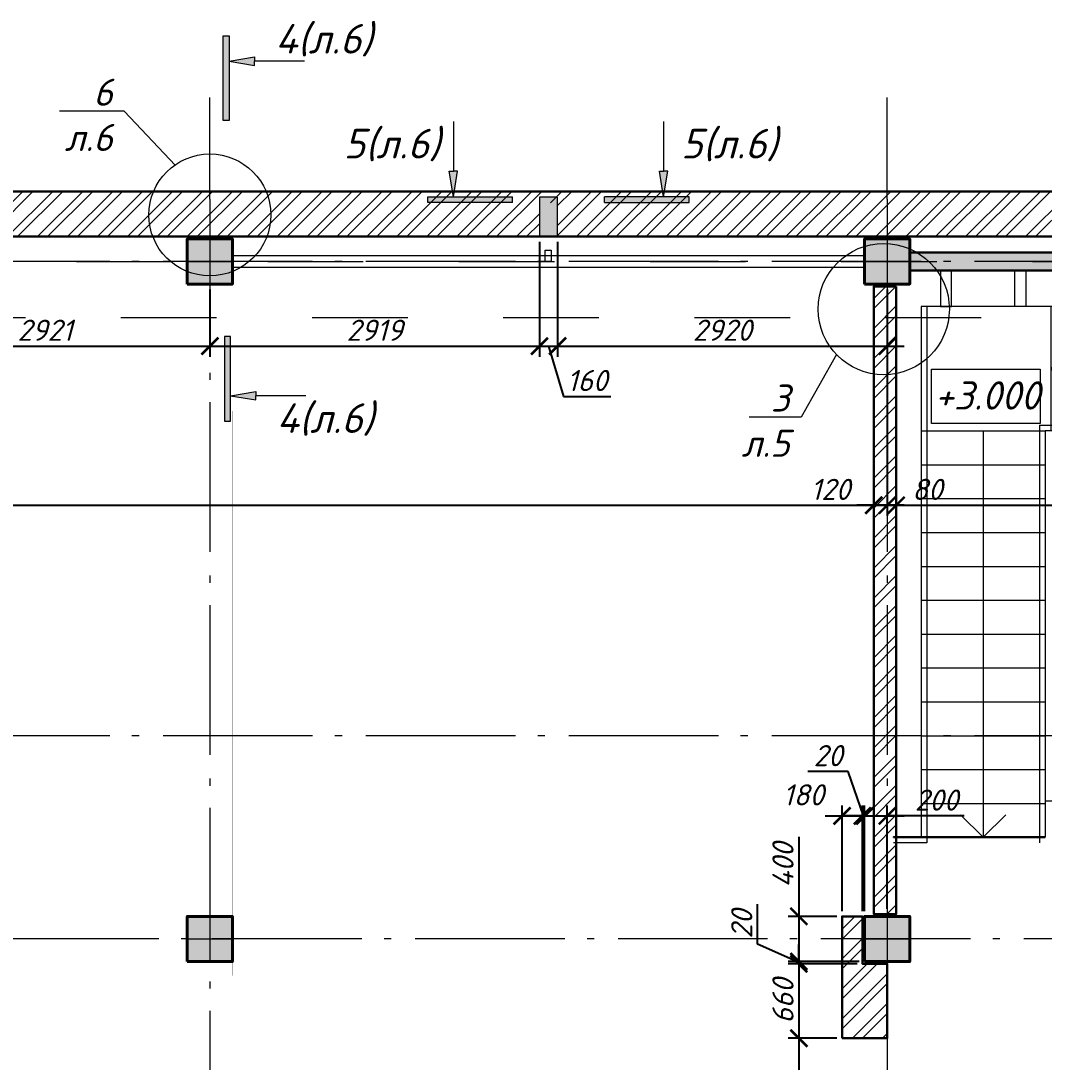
# Model space of a CAD drawing. Header units: millimetres. Extents: x -238377 to 196118, y -123284 to 30177.
# Drawn here: x -164176 to -155111, y -71902 to -62679 of the extents above; entities that cross this region are included whole.
import ezdxf
from ezdxf import colors
from ezdxf.entities.mleader import LeaderData, LeaderLine
from ezdxf.enums import TextEntityAlignment as Align
from ezdxf.math import Vec2, Vec3

# ---------------------------------------------------------------- set-up
doc = ezdxf.new("R2010")
doc.units = ezdxf.units.MM
doc.header["$MEASUREMENT"] = 0
for name, pattern in [('Double Dashed', [1797.222233, 1325, -211.666656, 63.333344, -197.222233]), ('Штриховая', [5644.444466, 2822.222233, -2822.222233]), ('штриховаяX2', [38.1, 25.4, -12.7])]:
    doc.linetypes.add(name, pattern=pattern)
doc.layers.get('0').update_dxf_attribs({"lineweight": 5})
doc.layers.add('#Hatch', color=7, linetype='Continuous', lineweight=5, true_color=0x4d4d4d)
doc.layers.add('#Каркас', color=7, linetype='Continuous', lineweight=5, true_color=0x757575)
for name, color, linetype, lineweight in [('#Бетон', 10, 'Continuous', 15), ('#Выноски', 150, 'Continuous', 15), ('#размеры', 7, 'Continuous', 5), ('колонны_Ном._пера__94', 252, 'Continuous', 13), ('колонны_Ном._пера__99', 7, 'Continuous', 40), ('лестницы_Ном._пера__96', 7, 'Continuous', 13), ('оси_Ном._пера__96', 7, 'Continuous', 5), ('текст_Ном._пера__1', 7, 'Continuous', 0), ('текст_Ном._пера__96', 7, 'Continuous', 5), ('чертеж_Ном._пера__96', 7, 'Continuous', 13)]:
    doc.layers.add(name, color=color, linetype=linetype, lineweight=lineweight)
for name, color, linetype in [('#стены внутр', 152, 'Continuous'), ('#стены наруж', 7, 'Continuous'), ('колонны', 7, 'Continuous'), ('оси', 7, 'Continuous')]:
    doc.layers.add(name, color=color, linetype=linetype)
doc.styles.add('STEP PR', font='isocpeui.ttf')
doc.styles.add('СГЕНЕРИР_СТИЛЬ_3', font='gost_2_304-81_type.ttf')
doc.dimstyles.new('SPDS', dxfattribs={"dimscale": 10, "dimtxt": 2.5, "dimasz": 2, "dimexe": 1.25, "dimexo": 0.625, "dimtad": 1, "dimdec": 0, "dimrnd": 0.001, "dimtxsty": 'STEP PR', "dimblk": 'ARCHTICK', "dimcen": 2.5, "dimdle": 2, "dimclrd": 256, "dimclre": 256, "dimclrt": 7, "dimadec": 0, "dimazin": 2, "dimtfac": 0.75, "dimtdec": 0, "dimtmove": 1, "dimatfit": 3, "dimfxl": 1, "dimtolj": 1, "dimarcsym": 1})

# ---------------------------------------------------------------- blocks, each defined once
blk = doc.blocks.new('Колонна_15_1', base_point=(22379, 71855.7))
at = {"layer": 'колонны_Ном._пера__94', "linetype": 'Continuous', "true_color": 0x7d7d7d}
blk.add_hatch(color=8, dxfattribs=at).paths.add_polyline_path([(22179, 71646.7), (22579, 71646.7), (22579, 72046.7), (22179, 72046.7)])
blk.add_hatch(color=8, dxfattribs=at).paths.add_polyline_path([(22179, 71646.7), (22579, 71646.7), (22579, 72046.7), (22179, 72046.7)])
at = {"layer": 'колонны_Ном._пера__99', "linetype": 'Continuous', "flags": 128}
blk.add_lwpolyline([(22179, 71646.7), (22579, 71646.7), (22579, 72046.7), (22179, 72046.7)], close=True, dxfattribs=at)
at = {"layer": 'колонны_Ном._пера__99', "color": 8, "linetype": 'Continuous', "true_color": 0x737373, "flags": 128}
blk.add_lwpolyline([(22179, 71646.7), (22579, 71646.7), (22579, 72046.7), (22179, 72046.7)], close=True, dxfattribs=at)
at = {"layer": 'оси_Ном._пера__96', "color": 253, "lineweight": 5, "true_color": 0x9c9c9c}
for points in [[(22379.3, 72046.7), (22379.3, 71646.7)], [(22379.3, 72046.7), (22379.3, 71646.7)], [(22179, 71846.7), (22579, 71846.7)], [(22179, 71846.7), (22579, 71846.7)]]:
    blk.add_lwpolyline(points, dxfattribs=at)
blk = doc.blocks.new('л 4950 17+3+15')
at = {"color": 253, "true_color": 0xa3a3a3}
for points in [[(171.3, 5900), (269.9, 5900), (269.9, 6220), (171.3, 6220)], [(171.3, 5900), (269.9, 5900), (269.9, 6220), (171.3, 6220)], [(928.7, 5900), (830.1, 5900), (830.1, 6220), (928.7, 6220)], [(928.7, 5900), (830.1, 5900), (830.1, 6220), (928.7, 6220)], [(1971.3, 5900), (2069.9, 5900), (2069.9, 6220), (1971.3, 6220)], [(1971.3, 5900), (2069.9, 5900), (2069.9, 6220), (1971.3, 6220)], [(2728.7, 5900), (2630.1, 5900), (2630.1, 6220), (2728.7, 6220)], [(2728.7, 5900), (2630.1, 5900), (2630.1, 6220), (2728.7, 6220)]]:
    blk.add_lwpolyline(points, close=True, dxfattribs=at)
for points in [[(2850, 5900), (2850, 1150), (3119.1, 1150)], [(2850, 5900), (2850, 1150), (3145.1, 1150)]]:
    blk.add_lwpolyline(points, dxfattribs=at)
at = {"color": 253, "lineweight": 0, "true_color": 0xa3a3a3}
blk.add_lwpolyline([(1850, 4850), (1100, 4850), (1050, 4850), (1050, 1500)], dxfattribs=at)
blk.add_lwpolyline([(1850, 4850), (1100, 4850), (1050, 4850), (1050, 1500)], dxfattribs=at)
at = {"color": 253, "lineweight": 30, "true_color": 0xa3a3a3}
for points in [[(3119.8, 1200), (3119.8, 1200), (1800, 1200)], [(3145.8, 1200), (3145.8, 1200), (1800, 1200)]]:
    blk.add_lwpolyline(points, dxfattribs=at)
at = {"layer": 'лестницы_Ном._пера__96', "color": 253, "linetype": 'Continuous', "lineweight": 0, "true_color": 0xa3a3a3}
for p, q in [((0, 5900), (2900, 5900)), ((0, 1500), (0, 5900)), ((0, 5900), (2900, 5900)), ((0, 1500), (0, 5900)), ((50, 1500), (50, 5900)), ((50, 1500), (50, 5900)), ((1150, 5900), (1150, 4800)), ((1150, 5900), (1150, 4800)), ((1450, 5900), (1450, 4800)), ((1450, 5900), (1450, 4800)), ((1750, 5900), (1750, 4800)), ((1750, 5900), (1750, 4800)), ((2900, 5900), (2900, 1200)), ((2900, 5900), (2900, 1200)), ((1550, 5550), (1750, 5350)), ((1550, 5550), (1750, 5350)), ((1150, 5350), (1750, 5350)), ((1150, 5350), (1750, 5350)), ((1550, 5150), (1750, 5350)), ((1550, 5150), (1750, 5350)), ((0, 4800), (1100, 4800)), ((0, 4800), (1100, 4800)), ((350, 4600), (550, 4800)), ((350, 4600), (550, 4800)), ((750, 4600), (550, 4800)), ((550, 1500), (550, 4800)), ((750, 4600), (550, 4800)), ((550, 1500), (550, 4800)), ((1100, 4800), (1800, 4800)), ((1100, 1500), (1100, 4800)), ((1100, 4800), (1800, 4800)), ((1100, 1500), (1100, 4800)), ((2900, 4800), (1800, 4800)), ((2900, 4800), (1800, 4800)), ((2350, 4800), (2350, 1200)), ((2350, 4800), (2350, 1200)), ((0, 4500), (1100, 4500)), ((0, 4500), (1100, 4500)), ((2900, 4500), (1800, 4500)), ((2900, 4500), (1800, 4500)), ((0, 4200), (1100, 4200)), ((0, 4200), (1100, 4200)), ((2900, 4200), (1800, 4200)), ((2900, 4200), (1800, 4200)), ((0, 3900), (1100, 3900)), ((0, 3900), (1100, 3900)), ((2900, 3900), (1800, 3900)), ((2900, 3900), (1800, 3900)), ((0, 3600), (1100, 3600)), ((0, 3600), (1100, 3600)), ((2900, 3600), (1800, 3600)), ((2900, 3600), (1800, 3600)), ((0, 3300), (1100, 3300)), ((0, 3300), (1100, 3300)), ((2900, 3300), (1800, 3300)), ((2900, 3300), (1800, 3300)), ((0, 3000), (1100, 3000)), ((0, 3000), (1100, 3000)), ((2900, 3000), (1800, 3000)), ((2900, 3000), (1800, 3000)), ((0, 2700), (1100, 2700)), ((0, 2700), (1100, 2700)), ((2900, 2700), (1800, 2700)), ((2900, 2700), (1800, 2700)), ((0, 2400), (1100, 2400)), ((0, 2400), (1100, 2400)), ((2900, 2400), (1800, 2400)), ((2900, 2400), (1800, 2400)), ((0, 2100), (1100, 2100)), ((0, 2100), (1100, 2100)), ((2900, 2100), (1800, 2100)), ((2900, 2100), (1800, 2100)), ((0, 1800), (1100, 1800)), ((0, 1800), (1100, 1800)), ((2900, 1800), (1800, 1800)), ((2900, 1800), (1800, 1800)), ((2900, 1500), (1800, 1500)), ((2900, 1500), (1800, 1500)), ((2350, 1200), (2150, 1400)), ((2350, 1200), (2150, 1400)), ((2350, 1200), (2550, 1400)), ((2350, 1200), (2550, 1400))]:
    blk.add_line(p, q, dxfattribs=at)
at = {"layer": 'лестницы_Ном._пера__96', "color": 253, "linetype": 'Continuous', "true_color": 0xa3a3a3}
for p, q in [((1800, 4800), (1800, 1200)), ((0, 1500), (1100, 1500)), ((0, 1500), (1100, 1500)), ((2900, 1200), (1800, 1200)), ((2900, 1200), (1800, 1200))]:
    blk.add_line(p, q, dxfattribs=at)
at = {"layer": 'лестницы_Ном._пера__96', "color": 253, "linetype": 'Continuous', "lineweight": 0, "true_color": 0xa3a3a3}
blk.add_lwpolyline([(1850, 4850), (1850, 1150), (1850, 1150)], dxfattribs=at)
blk.add_lwpolyline([(1850, 4850), (1850, 1150), (1850, 1150)], dxfattribs=at)
blk = doc.blocks.new('Стандартный маркер сетки_10')
at = {"layer": 'оси_Ном._пера__96', "linetype": 'Double Dashed'}
for q in [(0, 0), (20403.4, 0)]:
    blk.add_line((900, 0), q, dxfattribs=at)
at = {"layer": 'оси_Ном._пера__96', "style": 'СГЕНЕРИР_СТИЛЬ_3'}
blk.add_attdef('AC_MarkerText_1', text='', height=350, rotation=90, dxfattribs=at).set_placement((21973.1, -173.1), align=Align.BOTTOM_LEFT)
blk = doc.blocks.new('Стандартный маркер сетки_11')
at = {"layer": 'оси_Ном._пера__96', "linetype": 'Double Dashed'}
for q in [(0, 0), (20403.4, 0)]:
    blk.add_line((900, 0), q, dxfattribs=at)
at = {"layer": 'оси_Ном._пера__96', "style": 'СГЕНЕРИР_СТИЛЬ_3'}
blk.add_attdef('AC_MarkerText_1', text='', height=350, rotation=90, dxfattribs=at).set_placement((21973.1, -208.7), align=Align.BOTTOM_LEFT)
blk = doc.blocks.new('Стандартный маркер сетки_16')
at = {"layer": 'оси_Ном._пера__96', "linetype": 'Double Dashed'}
blk.add_line((900, 0), (41068.3, 0), dxfattribs=at)
at = {"layer": 'оси_Ном._пера__96', "style": 'СГЕНЕРИР_СТИЛЬ_3'}
blk.add_attdef('AC_MarkerText_1', text='', height=350, rotation=180, dxfattribs=at).set_placement((-260.8, 269.7), align=Align.BOTTOM_LEFT)
blk = doc.blocks.new('A$C6E950B50')
at = {"layer": 'колонны_Ном._пера__94', "linetype": 'Continuous', "true_color": 0x737373}
blk.add_hatch(color=8, dxfattribs=at).paths.add_polyline_path([(-668.7, 55.9), (-668.7, 215.9), (-3769.2, 215.9), (-3769.2, 55.9)])
blk.add_hatch(color=8, dxfattribs=at).paths.add_polyline_path([(-668.7, 55.9), (-668.7, 215.9), (-3769.2, 215.9), (-3769.2, 55.9)])
at = {"layer": '#стены внутр', "lineweight": 30}
blk.add_lwpolyline([(-3769.2, 55.9), (-3769.2, 215.9), (-668.7, 215.9), (-668.7, 55.9), (-3769.2, 55.9)], dxfattribs=at)
at = {"layer": '#стены внутр', "color": 8, "lineweight": 30, "true_color": 0x737373}
blk.add_lwpolyline([(-3769.2, 55.9), (-3769.2, 215.9), (-668.7, 215.9), (-668.7, 55.9), (-3769.2, 55.9)], dxfattribs=at)
blk = doc.blocks.new('_ArchTick')
at = {"color": 0, "linetype": 'ByBlock', "const_width": 0.15}
blk.add_lwpolyline([(-0.5, -0.5), (0.5, 0.5)], dxfattribs=at)
blk = doc.blocks.new('*D74')
at = {"layer": '#размеры', "lineweight": -2, "transparency": 16777216}
for p, q in [((-153081.1, -66874.8), (-153081.1, -67063.1)), ((-156571.2, -66969.3), (-152931.1, -66969.3)), ((-156421.2, -66975), (-156421.2, -67063.1))]:
    blk.add_line(p, q, dxfattribs=at)
at = {"layer": 'Defpoints', "color": 0, "transparency": 16777216}
for p in [(-153081.1, -66828), (-156421.2, -66928.1), (-153081.1, -66969.3)]:
    blk.add_point(p, dxfattribs=at)
at = {"layer": '#размеры', "lineweight": -2, "transparency": 16777216, "xscale": 150, "yscale": 150, "zscale": 150, "rotation": 180}
blk.add_blockref('_ArchTick', (-156421.2, -66969.3), dxfattribs=at)
at = {"layer": '#размеры', "lineweight": -2, "transparency": 16777216, "xscale": 150, "yscale": 150, "zscale": 150}
blk.add_blockref('_ArchTick', (-153081.1, -66969.3), dxfattribs=at)
at = {"layer": '#размеры', "color": 7, "transparency": 16777216, "insert": (-154751.1, -66828.7), "char_height": 187.5, "attachment_point": 5, "style": 'STEP PR'}
blk.add_mtext('\\A1;3340', dxfattribs=at)
blk = doc.blocks.new('Связ001')
at = {"layer": '#Каркас', "color": 102, "linetype": 'Continuous', "lineweight": 9}
blk.add_lwpolyline([(5837.4, 0), (5837.4, 100), (0, 100), (0, 0), (5837.4, 0)], dxfattribs=at)
blk = doc.blocks.new('*D114')
at = {"layer": '#размеры', "lineweight": -2, "transparency": 16777216}
for p, q in [((-157284, -69905.5), (-157284, -70610.4)), ((-157284, -70460.4), (-157284, -71160.4)), ((-156948.3, -70610.4), (-157377.7, -70610.4)), ((-156748.3, -71010.4), (-157377.7, -71010.4))]:
    blk.add_line(p, q, dxfattribs=at)
at = {"layer": 'Defpoints', "color": 0, "transparency": 16777216}
for p in [(-156901.5, -70610.4), (-157284, -71010.4), (-156701.5, -71010.4)]:
    blk.add_point(p, dxfattribs=at)
at = {"layer": '#размеры', "lineweight": -2, "transparency": 16777216, "xscale": 150, "yscale": 150, "zscale": 150}
for p, rotation in [((-157284, -70610.4), 90), ((-157284, -71010.4), 270)]:
    blk.add_blockref('_ArchTick', p, dxfattribs=dict(at, rotation=rotation))
at = {"layer": '#размеры', "color": 7, "transparency": 16777216, "insert": (-157424.6, -70156.2), "char_height": 187.5, "attachment_point": 5, "rotation": 90, "style": 'STEP PR'}
blk.add_mtext('\\A1;400', dxfattribs=at)
blk = doc.blocks.new('*D115')
at = {"layer": '#размеры', "lineweight": -2, "transparency": 16777216}
for p, q in [((-157649.2, -70857.3), (-157649.2, -70501.2)), ((-157284, -71020.4), (-157649.2, -70857.3)), ((-157284, -71010.4), (-157284, -70860.4)), ((-156748.3, -71010.4), (-157377.7, -71010.4)), ((-157284, -71010.4), (-157284, -71030.4)), ((-157284, -71010.4), (-157284, -71030.4)), ((-156768.3, -71030.4), (-157377.7, -71030.4)), ((-157284, -71030.4), (-157284, -71180.4))]:
    blk.add_line(p, q, dxfattribs=at)
at = {"layer": 'Defpoints', "color": 0, "transparency": 16777216}
for p in [(-156701.5, -71010.4), (-157284, -71030.4), (-156721.5, -71030.4)]:
    blk.add_point(p, dxfattribs=at)
at = {"layer": '#размеры', "lineweight": -2, "transparency": 16777216, "xscale": 150, "yscale": 150, "zscale": 150}
for p, rotation in [((-157284, -71010.4), 270), ((-157284, -71030.4), 90)]:
    blk.add_blockref('_ArchTick', p, dxfattribs=dict(at, rotation=rotation))
at = {"layer": '#размеры', "color": 7, "transparency": 16777216, "insert": (-157789.8, -70679.2), "char_height": 187.5, "attachment_point": 5, "rotation": 90, "style": 'STEP PR'}
blk.add_mtext('\\A1;20', dxfattribs=at)
blk = doc.blocks.new('*D116')
at = {"layer": '#размеры', "lineweight": -2, "transparency": 16777216}
for p, q in [((-157284, -70880.4), (-157284, -71840.4)), ((-156768.3, -71030.4), (-157377.7, -71030.4)), ((-156948.3, -71690.4), (-157377.7, -71690.4))]:
    blk.add_line(p, q, dxfattribs=at)
at = {"layer": 'Defpoints', "color": 0, "transparency": 16777216}
for p in [(-156721.5, -71030.4), (-157284, -71690.4), (-156901.5, -71690.4)]:
    blk.add_point(p, dxfattribs=at)
at = {"layer": '#размеры', "lineweight": -2, "transparency": 16777216, "xscale": 150, "yscale": 150, "zscale": 150}
for p, rotation in [((-157284, -71030.4), 90), ((-157284, -71690.4), 270)]:
    blk.add_blockref('_ArchTick', p, dxfattribs=dict(at, rotation=rotation))
at = {"layer": '#размеры', "color": 7, "transparency": 16777216, "insert": (-157424.6, -71360.4), "char_height": 187.5, "attachment_point": 5, "rotation": 90, "style": 'STEP PR'}
blk.add_mtext('\\A1;660', dxfattribs=at)
blk = doc.blocks.new('*D117')
at = {"layer": '#размеры', "lineweight": -2, "transparency": 16777216}
for p, q in [((-157284, -71540.4), (-157284, -73160.4)), ((-156948.3, -71690.4), (-157377.7, -71690.4)), ((-156948.3, -73010.4), (-157377.7, -73010.4))]:
    blk.add_line(p, q, dxfattribs=at)
at = {"layer": 'Defpoints', "color": 0, "transparency": 16777216}
for p in [(-156901.5, -71690.4), (-157284, -73010.4), (-156901.5, -73010.4)]:
    blk.add_point(p, dxfattribs=at)
at = {"layer": '#размеры', "lineweight": -2, "transparency": 16777216, "xscale": 150, "yscale": 150, "zscale": 150}
for p, rotation in [((-157284, -71690.4), 90), ((-157284, -73010.4), 270)]:
    blk.add_blockref('_ArchTick', p, dxfattribs=dict(at, rotation=rotation))
at = {"layer": '#размеры', "color": 7, "transparency": 16777216, "insert": (-157424.6, -72350.4), "char_height": 187.5, "attachment_point": 5, "rotation": 90, "style": 'STEP PR'}
blk.add_mtext('\\A1;1320', dxfattribs=at)
blk = doc.blocks.new('*D121')
at = {"layer": '#размеры', "lineweight": -2, "transparency": 16777216}
for p, q in [((-156901.5, -70563.5), (-156901.5, -69627.4)), ((-156721.5, -70563.5), (-156721.5, -69627.4)), ((-157051.5, -69721.1), (-156571.5, -69721.1))]:
    blk.add_line(p, q, dxfattribs=at)
at = {"layer": 'Defpoints', "color": 0, "transparency": 16777216}
for p in [(-156721.5, -69721.1), (-156901.5, -70610.4), (-156721.5, -70610.4)]:
    blk.add_point(p, dxfattribs=at)
at = {"layer": '#размеры', "lineweight": -2, "transparency": 16777216, "xscale": 150, "yscale": 150, "zscale": 150, "rotation": 180}
blk.add_blockref('_ArchTick', (-156901.5, -69721.1), dxfattribs=at)
at = {"layer": '#размеры', "lineweight": -2, "transparency": 16777216, "xscale": 150, "yscale": 150, "zscale": 150}
blk.add_blockref('_ArchTick', (-156721.5, -69721.1), dxfattribs=at)
at = {"layer": '#размеры', "color": 7, "transparency": 16777216, "insert": (-157243.5, -69534.2), "char_height": 187.5, "attachment_point": 5, "style": 'STEP PR'}
blk.add_mtext('\\A1;180', dxfattribs=at)
blk = doc.blocks.new('*D122')
at = {"layer": '#размеры', "lineweight": -2, "transparency": 16777216}
for p, q in [((-156847.3, -69327.5), (-157203.4, -69327.5)), ((-156711.5, -69721.1), (-156847.3, -69327.5)), ((-156721.5, -70563.5), (-156721.5, -69627.4)), ((-156701.5, -70563.5), (-156701.5, -69627.4)), ((-156721.5, -69721.1), (-156871.5, -69721.1)), ((-156721.5, -69721.1), (-156701.5, -69721.1)), ((-156721.5, -69721.1), (-156701.5, -69721.1)), ((-156701.5, -69721.1), (-156551.5, -69721.1))]:
    blk.add_line(p, q, dxfattribs=at)
at = {"layer": 'Defpoints', "color": 0, "transparency": 16777216}
for p in [(-156701.5, -69721.1), (-156721.5, -70610.4), (-156701.5, -70610.4)]:
    blk.add_point(p, dxfattribs=at)
at = {"layer": '#размеры', "lineweight": -2, "transparency": 16777216, "xscale": 150, "yscale": 150, "zscale": 150}
blk.add_blockref('_ArchTick', (-156721.5, -69721.1), dxfattribs=at)
at = {"layer": '#размеры', "lineweight": -2, "transparency": 16777216, "xscale": 150, "yscale": 150, "zscale": 150, "rotation": 180}
blk.add_blockref('_ArchTick', (-156701.5, -69721.1), dxfattribs=at)
at = {"layer": '#размеры', "color": 7, "transparency": 16777216, "insert": (-157025.3, -69186.9), "char_height": 187.5, "attachment_point": 5, "style": 'STEP PR'}
blk.add_mtext('\\A1;20', dxfattribs=at)
blk = doc.blocks.new('*D123')
at = {"layer": '#размеры', "lineweight": -2, "transparency": 16777216}
for p, q in [((-156701.5, -70563.5), (-156701.5, -69627.4)), ((-156501.2, -70543.5), (-156501.2, -69627.4)), ((-156851.5, -69721.1), (-156351.2, -69721.1)), ((-155818.9, -69721.1), (-156501.2, -69721.1))]:
    blk.add_line(p, q, dxfattribs=at)
at = {"layer": 'Defpoints', "color": 0, "transparency": 16777216}
for p in [(-156501.2, -69721.1), (-156701.5, -70610.4), (-156501.2, -70590.4)]:
    blk.add_point(p, dxfattribs=at)
at = {"layer": '#размеры', "lineweight": -2, "transparency": 16777216, "xscale": 150, "yscale": 150, "zscale": 150, "rotation": 180}
blk.add_blockref('_ArchTick', (-156701.5, -69721.1), dxfattribs=at)
at = {"layer": '#размеры', "lineweight": -2, "transparency": 16777216, "xscale": 150, "yscale": 150, "zscale": 150}
blk.add_blockref('_ArchTick', (-156501.2, -69721.1), dxfattribs=at)
at = {"layer": '#размеры', "color": 7, "transparency": 16777216, "insert": (-156064.9, -69580.5), "char_height": 187.5, "attachment_point": 5, "style": 'STEP PR'}
blk.add_mtext('\\A1;200', dxfattribs=at)
blk = doc.blocks.new('*D124')
at = {"layer": '#размеры', "lineweight": -2, "transparency": 16777216}
for p, q in [((-156621.2, -65057.3), (-156621.2, -67063.1)), ((-156501.2, -65057.3), (-156501.2, -67063.1)), ((-157213.3, -66969.3), (-156621.2, -66969.3)), ((-156351.2, -66969.3), (-156771.2, -66969.3))]:
    blk.add_line(p, q, dxfattribs=at)
at = {"layer": 'Defpoints', "color": 0, "transparency": 16777216}
for p in [(-156621.2, -65010.4), (-156501.2, -65010.4), (-156621.2, -66969.3)]:
    blk.add_point(p, dxfattribs=at)
at = {"layer": '#размеры', "lineweight": -2, "transparency": 16777216, "xscale": 150, "yscale": 150, "zscale": 150, "rotation": 180}
blk.add_blockref('_ArchTick', (-156621.2, -66969.3), dxfattribs=at)
at = {"layer": '#размеры', "lineweight": -2, "transparency": 16777216, "xscale": 150, "yscale": 150, "zscale": 150}
blk.add_blockref('_ArchTick', (-156501.2, -66969.3), dxfattribs=at)
at = {"layer": '#размеры', "color": 7, "transparency": 16777216, "insert": (-157004.1, -66828.7), "char_height": 187.5, "attachment_point": 5, "style": 'STEP PR'}
blk.add_mtext('\\A1;120', dxfattribs=at)
blk = doc.blocks.new('*D125')
at = {"layer": '#размеры', "lineweight": -2, "transparency": 16777216}
for p, q in [((-156501.2, -65077.3), (-156501.2, -67063.1)), ((-156421.2, -66922.4), (-156421.2, -66875.6)), ((-156501.2, -66969.3), (-156651.2, -66969.3)), ((-156501.2, -66969.3), (-156421.2, -66969.3)), ((-156421.2, -66969.3), (-156271.2, -66969.3))]:
    blk.add_line(p, q, dxfattribs=at)
at = {"layer": 'Defpoints', "color": 0, "transparency": 16777216}
for p in [(-156501.2, -65030.4), (-156421.2, -66969.3), (-156421.2, -66969.3)]:
    blk.add_point(p, dxfattribs=at)
at = {"layer": '#размеры', "lineweight": -2, "transparency": 16777216, "xscale": 150, "yscale": 150, "zscale": 150}
blk.add_blockref('_ArchTick', (-156501.2, -66969.3), dxfattribs=at)
at = {"layer": '#размеры', "lineweight": -2, "transparency": 16777216, "xscale": 150, "yscale": 150, "zscale": 150, "rotation": 180}
blk.add_blockref('_ArchTick', (-156421.2, -66969.3), dxfattribs=at)
at = {"layer": '#размеры', "color": 7, "transparency": 16777216, "insert": (-156146.1, -66828.7), "char_height": 187.5, "attachment_point": 5, "style": 'STEP PR'}
blk.add_mtext('\\A1;80', dxfattribs=at)
blk = doc.blocks.new('*D142')
at = {"layer": '#размеры', "lineweight": -2, "transparency": 16777216}
for p, q in [((-180501.5, -65077.3), (-180501.5, -67063.1)), ((-156621.2, -65077.3), (-156621.2, -67063.1)), ((-180651.5, -66969.3), (-156471.2, -66969.3))]:
    blk.add_line(p, q, dxfattribs=at)
at = {"layer": 'Defpoints', "color": 0, "transparency": 16777216}
for p in [(-180501.5, -65030.4), (-156621.2, -65030.4), (-156621.2, -66969.3)]:
    blk.add_point(p, dxfattribs=at)
at = {"layer": '#размеры', "lineweight": -2, "transparency": 16777216, "xscale": 150, "yscale": 150, "zscale": 150, "rotation": 180}
blk.add_blockref('_ArchTick', (-180501.5, -66969.3), dxfattribs=at)
at = {"layer": '#размеры', "lineweight": -2, "transparency": 16777216, "xscale": 150, "yscale": 150, "zscale": 150}
blk.add_blockref('_ArchTick', (-156621.2, -66969.3), dxfattribs=at)
at = {"layer": '#размеры', "color": 7, "transparency": 16777216, "insert": (-167710.8, -66828.7), "char_height": 187.5, "attachment_point": 5, "style": 'STEP PR'}
blk.add_mtext('\\A1;23880', dxfattribs=at)
blk = doc.blocks.new('сердечник160х300')
at = {"layer": '#Hatch', "true_color": 0xa6a6a6}
h = blk.add_hatch(color=253, dxfattribs=at)
h.dxf.hatch_style = 1
h.paths.add_polyline_path([(80, 150), (-80, 150), (-80, -197.9), (80, -197.9)])
at = {"layer": '#Бетон'}
blk.add_lwpolyline([(80, -200), (80, 150), (-80, 150), (-80, -200)], close=True, dxfattribs=at)
blk = doc.blocks.new('*D234')
at = {"layer": '#размеры', "lineweight": -2, "transparency": 16777216}
for p, q in [((-165421.5, -64637.3), (-165421.5, -65653.5)), ((-162500.6, -65057.3), (-162500.6, -65653.5)), ((-165571.5, -65559.8), (-162350.6, -65559.8))]:
    blk.add_line(p, q, dxfattribs=at)
at = {"layer": 'Defpoints', "color": 0, "transparency": 16777216}
for p in [(-165421.5, -64590.4), (-162500.6, -65010.4), (-162500.6, -65559.8)]:
    blk.add_point(p, dxfattribs=at)
at = {"layer": '#размеры', "lineweight": -2, "transparency": 16777216, "xscale": 150, "yscale": 150, "zscale": 150, "rotation": 180}
blk.add_blockref('_ArchTick', (-165421.5, -65559.8), dxfattribs=at)
at = {"layer": '#размеры', "lineweight": -2, "transparency": 16777216, "xscale": 150, "yscale": 150, "zscale": 150}
blk.add_blockref('_ArchTick', (-162500.6, -65559.8), dxfattribs=at)
at = {"layer": '#размеры', "color": 7, "transparency": 16777216, "insert": (-163961, -65419.2), "char_height": 187.5, "attachment_point": 5, "style": 'STEP PR'}
blk.add_mtext('\\A1;2921', dxfattribs=at)
blk = doc.blocks.new('*D235')
at = {"layer": '#размеры', "lineweight": -2, "transparency": 16777216}
for p, q in [((-159581.5, -64637.3), (-159581.5, -65653.5)), ((-162500.6, -65057.3), (-162500.6, -65653.5)), ((-162650.6, -65559.8), (-159431.5, -65559.8))]:
    blk.add_line(p, q, dxfattribs=at)
at = {"layer": 'Defpoints', "color": 0, "transparency": 16777216}
for p in [(-159581.5, -64590.4), (-162500.6, -65010.4), (-159581.5, -65559.8)]:
    blk.add_point(p, dxfattribs=at)
at = {"layer": '#размеры', "lineweight": -2, "transparency": 16777216, "xscale": 150, "yscale": 150, "zscale": 150, "rotation": 180}
blk.add_blockref('_ArchTick', (-162500.6, -65559.8), dxfattribs=at)
at = {"layer": '#размеры', "lineweight": -2, "transparency": 16777216, "xscale": 150, "yscale": 150, "zscale": 150}
blk.add_blockref('_ArchTick', (-159581.5, -65559.8), dxfattribs=at)
at = {"layer": '#размеры', "color": 7, "transparency": 16777216, "insert": (-161041, -65419.2), "char_height": 187.5, "attachment_point": 5, "style": 'STEP PR'}
blk.add_mtext('\\A1;2919', dxfattribs=at)
blk = doc.blocks.new('*D236')
at = {"layer": '#размеры', "lineweight": -2, "transparency": 16777216}
for p, q in [((-159581.5, -64637.3), (-159581.5, -65653.5)), ((-159421.5, -64637.3), (-159421.5, -65653.5)), ((-159731.5, -65559.8), (-159271.5, -65559.8)), ((-159501.5, -65559.8), (-159367.9, -66005.1)), ((-159367.9, -66005.1), (-158949.4, -66005.1))]:
    blk.add_line(p, q, dxfattribs=at)
at = {"layer": 'Defpoints', "color": 0, "transparency": 16777216}
for p in [(-159581.5, -64590.4), (-159421.5, -64590.4), (-159421.5, -65559.8)]:
    blk.add_point(p, dxfattribs=at)
at = {"layer": '#размеры', "lineweight": -2, "transparency": 16777216, "xscale": 150, "yscale": 150, "zscale": 150, "rotation": 180}
blk.add_blockref('_ArchTick', (-159581.5, -65559.8), dxfattribs=at)
at = {"layer": '#размеры', "lineweight": -2, "transparency": 16777216, "xscale": 150, "yscale": 150, "zscale": 150}
blk.add_blockref('_ArchTick', (-159421.5, -65559.8), dxfattribs=at)
at = {"layer": '#размеры', "color": 7, "transparency": 16777216, "insert": (-159158.6, -65864.5), "char_height": 187.5, "attachment_point": 5, "style": 'STEP PR'}
blk.add_mtext('\\A1;160', dxfattribs=at)
blk = doc.blocks.new('*D237')
at = {"layer": '#размеры', "lineweight": -2, "transparency": 16777216}
for p, q in [((-159421.5, -64637.3), (-159421.5, -65653.5)), ((-156501.5, -65057.3), (-156501.5, -65653.5)), ((-159571.5, -65559.8), (-156351.5, -65559.8))]:
    blk.add_line(p, q, dxfattribs=at)
at = {"layer": 'Defpoints', "color": 0, "transparency": 16777216}
for p in [(-159421.5, -64590.4), (-156501.5, -65010.4), (-156501.5, -65559.8)]:
    blk.add_point(p, dxfattribs=at)
at = {"layer": '#размеры', "lineweight": -2, "transparency": 16777216, "xscale": 150, "yscale": 150, "zscale": 150, "rotation": 180}
blk.add_blockref('_ArchTick', (-159421.5, -65559.8), dxfattribs=at)
at = {"layer": '#размеры', "lineweight": -2, "transparency": 16777216, "xscale": 150, "yscale": 150, "zscale": 150}
blk.add_blockref('_ArchTick', (-156501.5, -65559.8), dxfattribs=at)
at = {"layer": '#размеры', "color": 7, "transparency": 16777216, "insert": (-157961.5, -65419.2), "char_height": 187.5, "attachment_point": 5, "style": 'STEP PR'}
blk.add_mtext('\\A1;2920', dxfattribs=at)
blk = doc.blocks.new('*U251')
at = {"linetype": 'ByBlock', "ltscale": 100}
h = blk.add_hatch(color=256, dxfattribs=at)
h.dxf.hatch_style = 1
h.paths.add_polyline_path([(35, 1000), (-35, 1000), (-35, 0), (35, 0)])
h = blk.add_hatch(color=256, dxfattribs=at)
h.dxf.hatch_style = 1
h.paths.add_polyline_path([(335, 750), (335, 700), (335, 650), (35, 700)])
for p, q in [((-35, 1000), (35, 1000)), ((-35, 0), (-35, 1000)), ((35, 1000), (35, 0)), ((35, 700), (335, 750)), ((335, 750), (335, 700)), ((35, 700), (335, 650)), ((335, 650), (335, 700)), ((35, 0), (-35, 0))]:
    blk.add_line(p, q, dxfattribs=at)
at = {"linetype": 'ByBlock', "ltscale": 100, "extrusion": (0, 1, 0), "elevation": 700}
blk.add_lwpolyline([(-925, 0), (-335, 0)], dxfattribs=at)
at = {"ltscale": 100, "style": 'STEP PR'}
blk.add_attdef('Nv', text='', height=350, dxfattribs=at).set_placement((781, 790), align=Align.RIGHT)
blk = doc.blocks.new('*U265')
at = {"linetype": 'ByBlock', "ltscale": 100}
h = blk.add_hatch(color=256, dxfattribs=at)
h.dxf.hatch_style = 1
h.paths.add_polyline_path([(35, 0), (-35, 0), (-35, -1000), (35, -1000)])
h = blk.add_hatch(color=256, dxfattribs=at)
h.dxf.hatch_style = 1
h.paths.add_polyline_path([(335, -750), (335, -700), (335, -650), (35, -700)])
for p, q in [((35, 0), (-35, 0)), ((-35, 0), (-35, -1000)), ((35, -1000), (35, 0)), ((35, -700), (335, -650)), ((35, -700), (335, -750)), ((335, -650), (335, -700)), ((335, -750), (335, -700)), ((-35, -1000), (35, -1000))]:
    blk.add_line(p, q, dxfattribs=at)
at = {"linetype": 'ByBlock', "ltscale": 100, "extrusion": (0, -1, 0), "elevation": 700}
blk.add_lwpolyline([(925, 0), (335, 0)], dxfattribs=at)
at = {"ltscale": 100, "style": 'STEP PR'}
blk.add_attdef('Nv', text='', height=350, dxfattribs=at).set_placement((781, -1140), align=Align.RIGHT)
blk = doc.blocks.new('*U266')
at = {"ltscale": 100}
h = blk.add_hatch(color=256, dxfattribs=at)
h.dxf.hatch_style = 1
h.paths.add_polyline_path([(-85, 1070), (-35, 1070), (15, 1070), (-35, 770)])
h = blk.add_hatch(color=256, dxfattribs=at)
h.dxf.hatch_style = 1
h.paths.add_polyline_path([(665, 700), (665, 770), (-335, 770), (-335, 700)])
at = {"linetype": 'Continuous', "ltscale": 100}
for p, q in [((-85, 1070), (-35, 1070)), ((-35, 770), (-85, 1070)), ((-35, 770), (15, 1070)), ((15, 1070), (-35, 1070)), ((-335, 700), (-335, 770)), ((-335, 770), (665, 770)), ((665, 700), (-335, 700))]:
    blk.add_line(p, q, dxfattribs=at)
at = {"linetype": 'Continuous', "ltscale": 100, "extrusion": (-1, -1e-16, 0), "elevation": 35}
blk.add_lwpolyline([(-1660, 0), (-1070, 0)], dxfattribs=at)
at = {"linetype": 'Continuous', "ltscale": 100}
blk.add_lwpolyline([(665, 700), (665, 770)], dxfattribs=at)
at = {"ltscale": 100, "style": 'STEP PR'}
blk.add_attdef('Nh', text='', height=350, dxfattribs=at).set_placement((-192, 1222), align=Align.RIGHT)
blk = doc.blocks.new('*U391')
at = {"ltscale": 100}
h = blk.add_hatch(color=256, dxfattribs=at)
h.dxf.hatch_style = 1
h.paths.add_polyline_path([(1415, 1070), (1365, 1070), (1315, 1070), (1365, 770)])
h = blk.add_hatch(color=256, dxfattribs=at)
h.dxf.hatch_style = 1
h.paths.add_polyline_path([(1665, 700), (1665, 770), (665, 770), (665, 700)])
at = {"linetype": 'Continuous', "ltscale": 100}
for p, q in [((1365, 770), (1315, 1070)), ((1315, 1070), (1365, 1070)), ((1415, 1070), (1365, 1070)), ((1365, 770), (1415, 1070)), ((1665, 770), (665, 770)), ((1665, 700), (1665, 770)), ((665, 700), (1665, 700))]:
    blk.add_line(p, q, dxfattribs=at)
at = {"linetype": 'Continuous', "ltscale": 100, "extrusion": (1, -1e-16, 0), "elevation": 1365}
blk.add_lwpolyline([(1660, 0), (1070, 0)], dxfattribs=at)
at = {"linetype": 'Continuous', "ltscale": 100}
blk.add_lwpolyline([(665, 700), (665, 770)], dxfattribs=at)
at = {"ltscale": 100, "style": 'STEP PR'}
blk.add_attdef('Nh', text='', height=350, dxfattribs=at).set_placement((1799, 1222), align=Align.RIGHT)
blk = doc.blocks.new('_None')

msp = doc.modelspace()

# ---------------------------------------------------------------- hatches: boundary and pattern name
at = {"layer": '#Hatch'}
h = msp.add_hatch(dxfattribs=at)
h.set_pattern_fill('ANSI32', color=256, scale=500)
h.paths.add_polyline_path([(-146380.9, -64190.4), (-147001.2, -64190.4), (-147001.2, -64259), (-147001.2, -64590.4), (-146780.9, -64590.4), (-146780.9, -64810.4), (-146380.9, -64810.4)])
h.paths.add_polyline_path([(-146380.9, -64810.4), (-146780.9, -64810.4), (-146780.9, -65310.4), (-146380.9, -65310.4)])
h.paths.add_polyline_path([(-177581.5, -64590.4), (-177581.5, -64290.4), (-177421.5, -64290.4), (-177421.5, -64590.4), (-171581.5, -64590.4), (-171581.5, -64290.4), (-171421.5, -64290.4), (-171421.5, -64590.4), (-165581.5, -64590.4), (-165581.5, -64290.4), (-165421.5, -64290.4), (-165421.5, -64590.4), (-159581.5, -64590.4), (-159581.5, -64290.4), (-159421.5, -64290.4), (-159421.5, -64590.4), (-150081.5, -64590.4), (-150081.5, -64290.4), (-149921.5, -64290.4), (-149921.5, -64590.4), (-147001.2, -64590.4), (-147001.2, -64259), (-147001.2, -64190.4), (-184301.2, -64190.4), (-184301.2, -64590.4), (-180700.9, -64590.4)])
h = msp.add_hatch(dxfattribs=at)
h.set_pattern_fill('ANSI32', color=256, scale=500)
h.paths.add_polyline_path([(-156621.2, -69010.4), (-156501.2, -69010.4), (-156501.2, -65030.4), (-156621.2, -65030.4)])
h.paths.add_polyline_path([(-156501.2, -69010.4), (-156421.2, -69010.4), (-156421.2, -65030.4), (-156501.2, -65030.4)])
h.paths.add_polyline_path([(-156501.2, -69010.4), (-156621.2, -69010.4), (-156621.2, -70590.4), (-156501.2, -70590.4)])
h.paths.add_polyline_path([(-156501.2, -70590.4), (-156421.2, -70590.4), (-156421.2, -69010.4), (-156501.2, -69010.4)])
h = msp.add_hatch(dxfattribs=at)
h.set_pattern_fill('ANSI32', color=256, scale=500)
h.paths.add_polyline_path([(-156721.5, -71030.4), (-156721.5, -70610.4), (-156901.5, -70610.4), (-156901.5, -71690.4), (-156501.2, -71690.4), (-156501.2, -71030.4)])
h.paths.add_polyline_path([(-153221.5, -70610.4), (-153421.7, -70610.4), (-153421.5, -73210.4), (-153221.5, -73210.4)])
h.paths.add_polyline_path([(-153221.5, -73210.4), (-153421.5, -73210.4), (-153421.5, -73250.4), (-153221.5, -73250.4)])

# ---------------------------------------------------------------- linework, layer by layer
at = {"layer": '#Выноски'}
for centre, radius in [((-162501.2, -64397.7), 540.1), ((-156532.1, -65232), 581.1)]:
    msp.add_circle(centre, radius, dxfattribs=at)
at = {"layer": '#Каркас', "color": 83, "linetype": 'Continuous', "true_color": 0x7dc93b}
msp.add_lwpolyline([(-159529.8, -64710.4), (-159477.2, -64710.4), (-159477.2, -64810.4), (-159529.8, -64810.4)], close=True, dxfattribs=at)
at = {"layer": '#стены внутр', "lineweight": 30}
msp.add_lwpolyline([(-156421.2, -65030.4), (-156621.2, -65030.4), (-156621.2, -70590.4), (-156421.2, -70590.4)], close=True, dxfattribs=at)
at = {"layer": '#стены наруж', "lineweight": 30}
for points in [[(-180700.9, -64590.4), (-146780.9, -64590.4), (-146780.9, -65310.4), (-146380.9, -65310.4), (-146380.9, -64190.4), (-184301.2, -64190.4), (-184301.2, -64590.4), (-180700.9, -64590.4)], [(-156901.5, -71690.4), (-156901.5, -70610.4), (-156721.5, -70610.4), (-156721.5, -71030.4), (-156501.2, -71030.4), (-156501.2, -71030.4), (-156501.2, -71690.4), (-156901.4, -71690.4)]]:
    msp.add_lwpolyline(points, dxfattribs=at)
at = {"layer": 'Defpoints', "color": 4, "linetype": 'Штриховая', "lineweight": 5, "ltscale": 0.3}
msp.add_lwpolyline([(-184002.2, -64810.4), (-147201.8, -64810.4), (-147201.8, -65310.6), (-184002.2, -65310.6)], close=True, dxfattribs=at)
at = {"layer": 'Defpoints', "color": 8, "linetype": 'штриховаяX2', "lineweight": 5, "ltscale": 5, "true_color": 0x737373, "const_width": 0.5}
msp.add_lwpolyline([(-162301.2, -73010.4), (-162701.5, -73010.4), (-162700.7, -65010.4), (-162300.4, -65010.4)], close=True, dxfattribs=at)
at = {"layer": 'оси_Ном._пера__96', "linetype": 'Double Dashed'}
for p, q in [((-143619.1, -64810.4), (-216265.2, -64810.4)), ((-143182.5, -70810.4), (-215482.5, -70810.4))]:
    msp.add_line(p, q, dxfattribs=at)
at = {"layer": 'текст_Ном._пера__96', "linetype": 'Continuous', "lineweight": 0, "flags": 128}
msp.add_lwpolyline([(-156108.1, -65764.4), (-155146.8, -65764.4), (-155146.8, -66244.3), (-156108.1, -66244.3)], close=True, dxfattribs=at)
at = {"layer": 'чертеж_Ном._пера__96'}
msp.add_lwpolyline([(-153080.9, -69590.4), (-155101.2, -69590.4), (-155101.2, -69910.4), (-156421, -69910.4)], dxfattribs=at)

# ---------------------------------------------------------------- block references
at = {"layer": '#Выноски'}
ref = msp.add_blockref('*U251', (-162357.5, -63561.2), dxfattribs=dict(at, xscale=0.75, yscale=0.75, zscale=0.75))
ref.add_attrib('Nv', '4(л.6)', dxfattribs={"layer": '0', "ltscale": 100, "height": 262.5, "style": 'STEP PR'}).set_placement((-161061.3, -62968.7), align=Align.RIGHT)
at = {"layer": '#Выноски', "xscale": 0.75, "yscale": 0.75, "zscale": 0.75}
msp.add_blockref('*U266', (-160317.8, -64814), dxfattribs=at).add_auto_attribs({'Nh': '5(л.6)'})
at = {"layer": '#Выноски'}
ref = msp.add_blockref('*U391', (-159505.5, -64814), dxfattribs=dict(at, xscale=0.75, yscale=0.75, zscale=0.75))
ref.add_attrib('Nh', '5(л.6)', dxfattribs={"layer": '0', "ltscale": 100, "height": 262.5, "style": 'STEP PR'}).set_placement((-157472.6, -63897.6), align=Align.RIGHT)
ref = msp.add_blockref('*U265', (-162345.1, -65473.7), dxfattribs=dict(at, xscale=0.75, yscale=0.75, zscale=0.75))
ref.add_attrib('Nv', '4(л.6)', dxfattribs={"layer": '0', "ltscale": 100, "height": 262.5, "style": 'STEP PR'}).set_placement((-161048.8, -66328.7), align=Align.RIGHT)
at = {"layer": '#Каркас', "color": 0, "linetype": 'Continuous', "xscale": 0.9584354169361496, "zscale": 1000}
msp.add_blockref('Связ001', (-162300.9, -64860.4), dxfattribs=at)
at = {"layer": '#размеры'}
msp.add_blockref('сердечник160х300', (-159501.5, -64390.4), dxfattribs=at)
at = {"layer": '#стены наруж'}
msp.add_blockref('A$C6E950B50', (-152532.3, -64946.3), dxfattribs=at)
at = {"layer": 'колонны'}
for p in [(-162500.9, -64801.5), (-156501.5, -64801.5), (-162501.5, -70801.5), (-156501.5, -70801.5)]:
    msp.add_blockref('Колонна_15_1', p, dxfattribs=at)
at = {"layer": 'лестницы_Ном._пера__96', "linetype": 'Continuous', "lineweight": 0, "xscale": -1, "zscale": 1000}
msp.add_blockref('л 4950 17+3+15', (-153301.2, -71110.4), dxfattribs=at)
at = {"layer": 'оси', "color": 251, "linetype": 'Continuous', "lineweight": 13, "zscale": 1000}
for name, p, rotation in [('Стандартный маркер сетки_10', (-162501.2, -63359), 270), ('Стандартный маркер сетки_11', (-156501.2, -63359), 270), ('Стандартный маркер сетки_16', (-142719.1, -69010.4), 180)]:
    msp.add_blockref(name, p, dxfattribs=dict(at, rotation=rotation))

# ---------------------------------------------------------------- texts
at = {"layer": 'текст_Ном._пера__1', "linetype": 'Continuous', "insert": (-156081.6, -66121.9), "char_height": 250, "attachment_point": 7, "style": 'STEP PR'}
msp.add_mtext('+3.000', dxfattribs=at)

# ---------------------------------------------------------------- dimensions: what is measured, and where the dimension line sits
at = {"layer": '#размеры'}
for base, p1, p2, picture, middle in [((-162500.6, -65559.8), (-165421.5, -64590.4), (-162500.6, -65010.4), '*D234', (-163961, -65419.2)), ((-159581.5, -65559.8), (-162500.6, -65010.4), (-159581.5, -64590.4), '*D235', (-161041, -65419.2)), ((-159421.5, -65559.8), (-159581.5, -64590.4), (-159421.5, -64590.4), '*D236', (-159321, -65864.5)), ((-156501.5, -65559.8), (-159421.5, -64590.4), (-156501.5, -65010.4), '*D237', (-157961.5, -65419.2)), ((-153081.1, -66969.3), (-156421.2, -66928.1), (-153081.1, -66828), '*D74', (-154751.1, -66828.7))]:
    dim = msp.add_linear_dim(base=base, p1=p1, p2=p2, dimstyle='SPDS', override={"dimscale": 75, "dimtxsty": 'STEP PR'}, dxfattribs=at)
    dim.commit()
    dim.dimension.update_dxf_attribs({"geometry": picture, "text_midpoint": middle})
for base, p1, p2, picture, middle in [((-156621.2, -66969.3), (-156501.2, -65010.4), (-156621.2, -65010.4), '*D124', (-157004.1, -66949.3)), ((-156621.2, -66969.3), (-180501.5, -65030.4), (-156621.2, -65030.4), '*D142', (-167710.8, -66969.3)), ((-156421.2, -66969.3), (-156501.2, -65030.4), (-156421.2, -66969.3), '*D125', (-156146.1, -66969.3)), ((-156701.5, -69721.1), (-156721.5, -70610.4), (-156701.5, -70610.4), '*D122', (-156894.2, -69327.5)), ((-156721.5, -69721.1), (-156901.5, -70610.4), (-156721.5, -70610.4), '*D121', (-157243.5, -69674.8)), ((-156501.2, -69721.1), (-156701.5, -70610.4), (-156501.2, -70590.4), '*D123', (-156064.9, -69673.1))]:
    dim = msp.add_linear_dim(base=base, p1=p1, p2=p2, dimstyle='SPDS', override={"dimscale": 75, "dimtxsty": 'STEP PR'}, dxfattribs=at)
    dim.commit()
    dim.dimension.update_dxf_attribs({"geometry": picture, "text_midpoint": middle, "dimtype": 160})
for base, p1, p2, picture, middle in [((-157284, -71010.4), (-156901.5, -70610.4), (-156701.5, -71010.4), '*D114', (-157218.3, -70156.2)), ((-157284, -71030.4), (-156701.5, -71010.4), (-156721.5, -71030.4), '*D115', (-157649.2, -70810.4))]:
    dim = msp.add_linear_dim(base=base, p1=p1, p2=p2, angle=90, dimstyle='SPDS', override={"dimscale": 75, "dimtxsty": 'STEP PR'}, dxfattribs=at)
    dim.commit()
    dim.dimension.update_dxf_attribs({"geometry": picture, "text_midpoint": middle, "dimtype": 160})
for base, p1, p2, picture, middle in [((-157284, -71690.4), (-156721.5, -71030.4), (-156901.5, -71690.4), '*D116', (-157424.6, -71360.4)), ((-157284, -73010.4), (-156901.5, -71690.4), (-156901.5, -73010.4), '*D117', (-157424.6, -72350.4))]:
    dim = msp.add_linear_dim(base=base, p1=p1, p2=p2, angle=90, dimstyle='SPDS', override={"dimscale": 75, "dimtxsty": 'STEP PR'}, dxfattribs=at)
    dim.commit()
    dim.dimension.update_dxf_attribs({"geometry": picture, "text_midpoint": middle})

# ---------------------------------------------------------------- leaders
at = {"layer": '#Выноски'}
ml = msp.add_multileader_mtext('Standard', dxfattribs=at)
ml.set_content('\\A1;6\\Pл.6', color=256, style='STEP PR')
ml.set_leader_properties(color=256, linetype='ByLayer', lineweight=-1)
ml.set_arrow_properties(name='NONE')
ml.build(insert=Vec2(0, 0))
ml.multileader.update_dxf_attribs({"text_left_attachment_type": 6, "text_right_attachment_type": 6, "dogleg_length": 0, "arrow_head_size": 240})
ctx = ml.context
ctx.base_point, ctx.char_height, ctx.arrow_head_size, ctx.landing_gap_size, ctx.plane_origin = Vec3(-163881.9, -63479.2), 240, 240, 100, Vec3(-157774, -77648.4)
ctx.left_attachment, ctx.right_attachment, ctx.text_align_type = 6, 6, 2
notes = []
notes.append((ctx, [(1, (1, 1, 0), (-163260.5, -63479.2), (-1, 0), 0, [(0, [(-162806.1, -63959.9)], 0, [])])]))
ctx.mtext.insert, ctx.mtext.rotation, ctx.mtext.defined_height, ctx.mtext.alignment, ctx.mtext.flow_direction = Vec3(-163360.5, -63191.2), 6.283185, 130.9, 3, 5
ml = msp.add_multileader_mtext('Standard', dxfattribs=at)
ml.set_content('\\A1;3\\Pл.5', color=256, style='STEP PR')
ml.set_leader_properties(color=256, linetype='ByLayer', lineweight=-1)
ml.set_arrow_properties(name='NONE')
ml.build(insert=Vec2(0, 0))
ml.multileader.update_dxf_attribs({"text_left_attachment_type": 6, "text_right_attachment_type": 6, "dogleg_length": 0, "arrow_head_size": 240})
ctx = ml.context
ctx.base_point, ctx.char_height, ctx.arrow_head_size, ctx.landing_gap_size, ctx.plane_origin = Vec3(-157898.3, -66188), 240, 240, 100, Vec3(-151947.7, -78735.4)
ctx.left_attachment, ctx.right_attachment, ctx.text_align_type = 6, 6, 2
notes.append((ctx, [(1, (1, 1, 0), (-157264.3, -66188), (-1, 0), 0, [(0, [(-156951.9, -65633.9)], 0, [])])]))
ctx.mtext.insert, ctx.mtext.rotation, ctx.mtext.width, ctx.mtext.defined_height, ctx.mtext.alignment, ctx.mtext.flow_direction = Vec3(-157364.3, -65900), 6.283185, 356.883, 288, 3, 5
for ctx, leaders in notes:
    for number, flags, end, landing, length, lines in leaders:
        leader = LeaderData()
        leader.index, (leader.has_last_leader_line, leader.has_dogleg_vector, leader.attachment_direction) = number, flags
        leader.last_leader_point, leader.dogleg_vector, leader.dogleg_length = Vec3(end), Vec3(landing), length
        for number, points, colour, breaks in lines:
            line = LeaderLine()
            line.index, line.vertices, line.color, line.breaks = number, Vec3.list(points), colors.encode_raw_color(colour), breaks
            leader.lines.append(line)
        ctx.leaders.append(leader)

doc.saveas('drawing.dxf')
